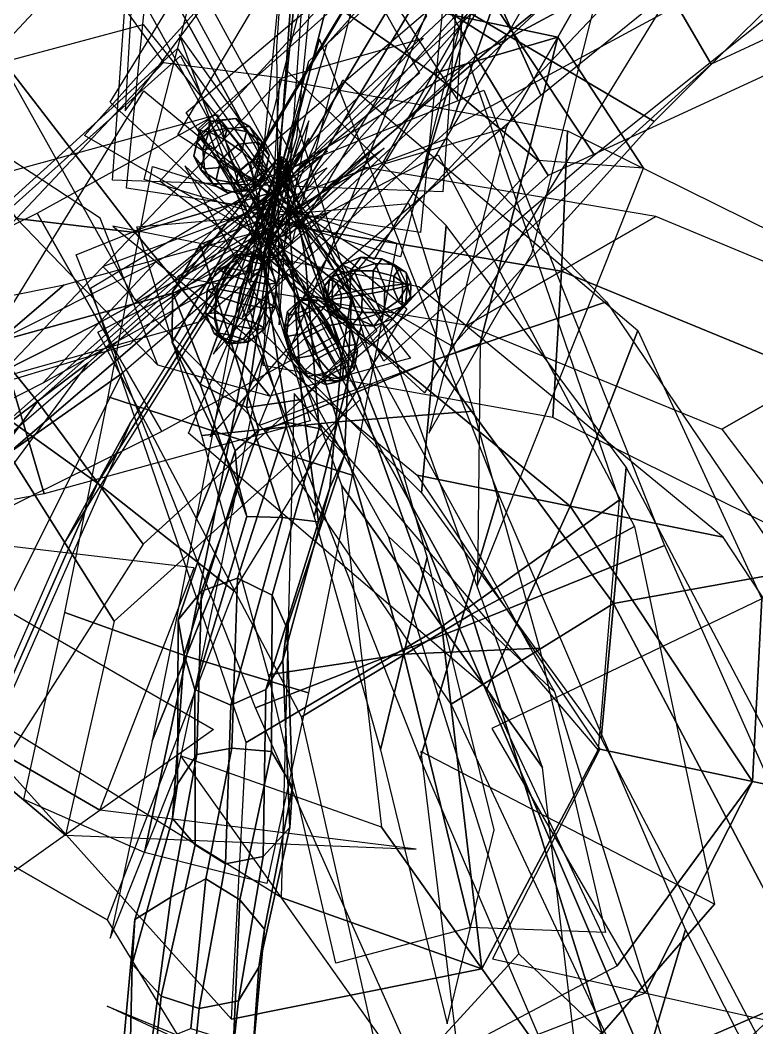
# Model space of a CAD drawing. Header units: metres. Extents: x -1.04 to 1.76, y -0.16 to 3.35.
# Drawn here: x -0.21 to 0.838, y 0.633 to 2.066 of the extents above; entities that cross this region are included whole.
import ezdxf

# ---------------------------------------------------------------- set-up
doc = ezdxf.new("R2010")
doc.units = ezdxf.units.M

msp = doc.modelspace()

# ---------------------------------------------------------------- linework, layer by layer
at = {"layer": 'coconut_palm3_coconuts'}
for points in [[(0.059197, 1.921713, 4.44373), (0.068337, 1.923409, 4.472945), (0.043585, 1.901397, 4.474022), (0.044907, 1.909004, 4.444352)], [(0.068337, 1.923409, 4.472945), (0.083421, 1.911698, 4.50139), (0.05484, 1.88628, 4.502632), (0.043585, 1.901397, 4.474022)], [(0.059197, 1.921713, 4.44373), (0.044907, 1.909004, 4.444352), (0.058451, 1.907065, 4.421573)], [(0.084428, 1.912587, 4.420705), (0.075567, 1.923197, 4.433936), (0.058451, 1.907065, 4.421573)], [(0.075567, 1.923197, 4.433936), (0.059197, 1.921713, 4.44373), (0.058451, 1.907065, 4.421573)], [(0.075567, 1.923197, 4.433936), (0.096691, 1.925979, 4.455981), (0.068337, 1.923409, 4.472945), (0.059197, 1.921713, 4.44373)], [(0.096691, 1.925979, 4.455981), (0.116161, 1.914666, 4.4818), (0.083421, 1.911698, 4.50139), (0.068337, 1.923409, 4.472945)], [(0.084428, 1.912587, 4.420705), (0.112038, 1.907602, 4.433065), (0.096691, 1.925979, 4.455981), (0.075567, 1.923197, 4.433936)], [(0.112038, 1.907602, 4.433065), (0.133882, 1.893446, 4.45534), (0.116161, 1.914666, 4.4818), (0.096691, 1.925979, 4.455981)], [(0.044907, 1.909004, 4.444352), (0.043585, 1.901397, 4.474022), (0.036934, 1.872837, 4.458579), (0.041067, 1.892516, 4.435436)], [(0.044907, 1.909004, 4.444352), (0.041067, 1.892516, 4.435436), (0.058451, 1.907065, 4.421573)], [(0.041067, 1.892516, 4.435436), (0.049927, 1.881905, 4.422206), (0.058451, 1.907065, 4.421573)], [(0.049927, 1.881905, 4.422206), (0.066297, 1.883389, 4.412411), (0.058451, 1.907065, 4.421573)], [(0.083421, 1.911698, 4.50139), (0.100408, 1.889718, 4.521442), (0.075656, 1.867706, 4.522519), (0.05484, 1.88628, 4.502632)], [(0.080588, 1.896098, 4.41179), (0.084428, 1.912587, 4.420705), (0.058451, 1.907065, 4.421573)], [(0.066297, 1.883389, 4.412411), (0.080588, 1.896098, 4.41179), (0.058451, 1.907065, 4.421573)], [(0.080588, 1.896098, 4.41179), (0.105387, 1.879042, 4.417623), (0.112038, 1.907602, 4.433065), (0.084428, 1.912587, 4.420705)], [(0.116161, 1.914666, 4.4818), (0.128762, 1.892288, 4.504478), (0.100408, 1.889718, 4.521442), (0.083421, 1.911698, 4.50139)], [(0.105387, 1.879042, 4.417623), (0.126203, 1.860468, 4.437509), (0.133882, 1.893446, 4.45534), (0.112038, 1.907602, 4.433065)], [(0.133882, 1.893446, 4.45534), (0.144108, 1.873911, 4.481563), (0.128762, 1.892288, 4.504478), (0.116161, 1.914666, 4.4818)], [(0.043585, 1.901397, 4.474022), (0.05484, 1.88628, 4.502632), (0.047161, 1.853303, 4.484801), (0.036934, 1.872837, 4.458579)], [(0.041067, 1.892516, 4.435436), (0.036934, 1.872837, 4.458579), (0.052281, 1.85446, 4.435664), (0.049927, 1.881905, 4.422206)], [(0.066297, 1.883389, 4.412411), (0.080635, 1.85703, 4.418699), (0.105387, 1.879042, 4.417623), (0.080588, 1.896098, 4.41179)], [(0.128762, 1.892288, 4.504478), (0.131116, 1.864843, 4.517935), (0.114745, 1.863359, 4.52773), (0.100408, 1.889718, 4.521442)], [(0.126203, 1.860468, 4.437509), (0.137458, 1.845352, 4.466121), (0.144108, 1.873911, 4.481563), (0.133882, 1.893446, 4.45534)], [(0.144108, 1.873911, 4.481563), (0.139976, 1.854233, 4.504705), (0.131116, 1.864843, 4.517935), (0.128762, 1.892288, 4.504478)], [(0.05484, 1.88628, 4.502632), (0.075656, 1.867706, 4.522519), (0.069005, 1.839146, 4.507077), (0.047161, 1.853303, 4.484801)], [(0.049927, 1.881905, 4.422206), (0.052281, 1.85446, 4.435664), (0.080635, 1.85703, 4.418699), (0.066297, 1.883389, 4.412411)], [(0.100408, 1.889718, 4.521442), (0.114745, 1.863359, 4.52773), (0.100455, 1.85065, 4.528351), (0.075656, 1.867706, 4.522519)], [(0.080635, 1.85703, 4.418699), (0.097622, 1.83505, 4.438752), (0.126203, 1.860468, 4.437509), (0.105387, 1.879042, 4.417623)], [(0.036934, 1.872837, 4.458579), (0.047161, 1.853303, 4.484801), (0.064881, 1.832082, 4.458341), (0.052281, 1.85446, 4.435664)], [(0.075656, 1.867706, 4.522519), (0.100455, 1.85065, 4.528351), (0.096615, 1.834161, 4.519436), (0.069005, 1.839146, 4.507077)], [(0.131116, 1.864843, 4.517935), (0.122592, 1.839683, 4.518568), (0.114745, 1.863359, 4.52773)], [(0.139976, 1.854233, 4.504705), (0.122592, 1.839683, 4.518568), (0.131116, 1.864843, 4.517935)], [(0.137458, 1.845352, 4.466121), (0.136136, 1.837744, 4.49579), (0.139976, 1.854233, 4.504705), (0.144108, 1.873911, 4.481563)], [(0.047161, 1.853303, 4.484801), (0.069005, 1.839146, 4.507077), (0.084352, 1.820769, 4.484162), (0.064881, 1.832082, 4.458341)], [(0.052281, 1.85446, 4.435664), (0.064881, 1.832082, 4.458341), (0.097622, 1.83505, 4.438752), (0.080635, 1.85703, 4.418699)], [(0.100455, 1.85065, 4.528351), (0.122592, 1.839683, 4.518568), (0.096615, 1.834161, 4.519436)], [(0.097622, 1.83505, 4.438752), (0.112706, 1.823339, 4.467196), (0.137458, 1.845352, 4.466121), (0.126203, 1.860468, 4.437509)], [(0.114745, 1.863359, 4.52773), (0.122592, 1.839683, 4.518568), (0.100455, 1.85065, 4.528351)], [(0.136136, 1.837744, 4.49579), (0.122592, 1.839683, 4.518568), (0.139976, 1.854233, 4.504705)], [(0.064881, 1.832082, 4.458341), (0.084352, 1.820769, 4.484162), (0.112706, 1.823339, 4.467196), (0.097622, 1.83505, 4.438752)], [(0.069005, 1.839146, 4.507077), (0.096615, 1.834161, 4.519436), (0.105476, 1.823551, 4.506206), (0.084352, 1.820769, 4.484162)], [(0.096615, 1.834161, 4.519436), (0.122592, 1.839683, 4.518568), (0.105476, 1.823551, 4.506206)], [(0.105476, 1.823551, 4.506206), (0.122592, 1.839683, 4.518568), (0.121846, 1.825035, 4.496411)], [(0.112706, 1.823339, 4.467196), (0.121846, 1.825035, 4.496411), (0.136136, 1.837744, 4.49579), (0.137458, 1.845352, 4.466121)], [(0.121846, 1.825035, 4.496411), (0.122592, 1.839683, 4.518568), (0.136136, 1.837744, 4.49579)], [(0.084352, 1.820769, 4.484162), (0.105476, 1.823551, 4.506206), (0.121846, 1.825035, 4.496411), (0.112706, 1.823339, 4.467196)], [(0.120751, 1.734449, 4.523565), (0.101454, 1.727517, 4.540466), (0.094306, 1.731875, 4.52326)], [(0.120751, 1.734449, 4.523565), (0.094306, 1.731875, 4.52326), (0.101354, 1.732683, 4.505489)], [(0.120751, 1.734449, 4.523565), (0.101354, 1.732683, 4.505489), (0.11847, 1.729467, 4.497564)], [(0.120751, 1.734449, 4.523565), (0.118611, 1.722161, 4.547027), (0.101454, 1.727517, 4.540466)], [(0.120751, 1.734449, 4.523565), (0.11847, 1.729467, 4.497564), (0.135627, 1.724111, 4.504126)], [(0.120751, 1.734449, 4.523565), (0.135727, 1.718945, 4.539102), (0.118611, 1.722161, 4.547027)], [(0.120751, 1.734449, 4.523565), (0.142775, 1.719753, 4.521331), (0.135727, 1.718945, 4.539102)], [(0.120751, 1.734449, 4.523565), (0.135627, 1.724111, 4.504126), (0.142775, 1.719753, 4.521331)], [(0.094306, 1.731875, 4.52326), (0.070527, 1.712723, 4.520499), (0.082735, 1.714122, 4.48972), (0.101354, 1.732683, 4.505489)], [(0.101454, 1.727517, 4.540466), (0.082907, 1.705173, 4.550299), (0.070527, 1.712723, 4.520499), (0.094306, 1.731875, 4.52326)], [(0.101354, 1.732683, 4.505489), (0.082735, 1.714122, 4.48972), (0.112381, 1.708551, 4.475993), (0.11847, 1.729467, 4.497564)], [(0.118611, 1.722161, 4.547027), (0.112625, 1.695897, 4.561665), (0.082907, 1.705173, 4.550299), (0.101454, 1.727517, 4.540466)], [(0.11847, 1.729467, 4.497564), (0.112381, 1.708551, 4.475993), (0.142098, 1.699275, 4.487358), (0.135627, 1.724111, 4.504126)], [(0.135727, 1.718945, 4.539102), (0.14227, 1.690326, 4.547937), (0.112625, 1.695897, 4.561665), (0.118611, 1.722161, 4.547027)], [(0.135627, 1.724111, 4.504126), (0.142098, 1.699275, 4.487358), (0.154479, 1.691726, 4.517159), (0.142775, 1.719753, 4.521331)], [(0.274864, 1.728937, 4.334978), (0.247475, 1.718175, 4.352523), (0.234709, 1.701248, 4.327052), (0.260123, 1.709392, 4.305567)], [(0.294924, 1.719741, 4.366245), (0.264848, 1.710211, 4.379601), (0.247475, 1.718175, 4.352523), (0.274864, 1.728937, 4.334978)], [(0.304685, 1.726552, 4.318281), (0.274864, 1.728937, 4.334978), (0.260123, 1.709392, 4.305567), (0.291919, 1.709626, 4.292809)], [(0.322058, 1.718589, 4.34536), (0.294924, 1.719741, 4.366245), (0.274864, 1.728937, 4.334978), (0.304685, 1.726552, 4.318281)], [(0.328948, 1.711659, 4.306905), (0.304685, 1.726552, 4.318281), (0.291919, 1.709626, 4.292809), (0.321577, 1.701886, 4.292198)], [(0.338979, 1.707062, 4.322539), (0.322058, 1.718589, 4.34536), (0.304685, 1.726552, 4.318281), (0.328948, 1.711659, 4.306905)], [(0.070527, 1.712723, 4.520499), (0.055785, 1.682122, 4.516021), (0.069882, 1.683738, 4.480481), (0.082735, 1.714122, 4.48972)], [(0.082907, 1.705173, 4.550299), (0.070081, 1.673405, 4.550432), (0.055785, 1.682122, 4.516021), (0.070527, 1.712723, 4.520499)], [(0.082735, 1.714122, 4.48972), (0.069882, 1.683738, 4.480481), (0.104114, 1.677305, 4.464629), (0.112381, 1.708551, 4.475993)], [(0.112381, 1.708551, 4.475993), (0.104114, 1.677305, 4.464629), (0.138428, 1.666594, 4.477753), (0.142098, 1.699275, 4.487358)], [(0.142775, 1.719753, 4.521331), (0.154479, 1.691726, 4.517159), (0.14227, 1.690326, 4.547937), (0.135727, 1.718945, 4.539102)], [(0.247475, 1.718175, 4.352523), (0.229858, 1.697149, 4.366214), (0.222487, 1.687376, 4.351508), (0.234709, 1.701248, 4.327052)], [(0.264848, 1.710211, 4.379601), (0.239887, 1.69255, 4.381845), (0.229858, 1.697149, 4.366214), (0.247475, 1.718175, 4.352523)], [(0.260123, 1.709392, 4.305567), (0.234709, 1.701248, 4.327052), (0.234026, 1.669344, 4.318104), (0.259333, 1.672552, 4.295233)], [(0.276649, 1.68202, 4.39242), (0.246701, 1.676274, 4.389248), (0.239887, 1.69255, 4.381845), (0.264848, 1.710211, 4.379601)], [(0.291919, 1.709626, 4.292809), (0.260123, 1.709392, 4.305567), (0.259333, 1.672552, 4.295233), (0.291235, 1.677722, 4.283862)], [(0.308551, 1.687189, 4.381049), (0.276649, 1.68202, 4.39242), (0.264848, 1.710211, 4.379601), (0.294924, 1.719741, 4.366245)], [(0.321577, 1.701886, 4.292198), (0.291919, 1.709626, 4.292809), (0.291235, 1.677722, 4.283862), (0.321183, 1.683467, 4.287035)], [(0.333858, 1.690396, 4.358177), (0.308551, 1.687189, 4.381049), (0.294924, 1.719741, 4.366245), (0.322058, 1.718589, 4.34536)], [(0.328948, 1.711659, 4.306905), (0.321577, 1.701886, 4.292198), (0.341152, 1.688248, 4.303899)], [(0.345792, 1.690784, 4.329939), (0.333858, 1.690396, 4.358177), (0.322058, 1.718589, 4.34536), (0.338979, 1.707062, 4.322539)], [(0.338979, 1.707062, 4.322539), (0.328948, 1.711659, 4.306905), (0.341152, 1.688248, 4.303899)], [(0.345792, 1.690784, 4.329939), (0.338979, 1.707062, 4.322539), (0.341152, 1.688248, 4.303899)], [(0.112625, 1.695897, 4.561665), (0.104395, 1.662693, 4.563555), (0.070081, 1.673405, 4.550432), (0.082907, 1.705173, 4.550299)], [(0.14227, 1.690326, 4.547937), (0.138627, 1.656261, 4.547704), (0.104395, 1.662693, 4.563555), (0.112625, 1.695897, 4.561665)], [(0.142098, 1.699275, 4.487358), (0.138428, 1.666594, 4.477753), (0.152724, 1.657876, 4.512163), (0.154479, 1.691726, 4.517159)], [(0.154479, 1.691726, 4.517159), (0.152724, 1.657876, 4.512163), (0.138627, 1.656261, 4.547704), (0.14227, 1.690326, 4.547937)], [(0.234709, 1.701248, 4.327052), (0.222487, 1.687376, 4.351508), (0.222093, 1.668957, 4.346343), (0.234026, 1.669344, 4.318104)], [(0.229858, 1.697149, 4.366214), (0.226732, 1.671493, 4.372383), (0.222487, 1.687376, 4.351508)], [(0.239887, 1.69255, 4.381845), (0.226732, 1.671493, 4.372383), (0.229858, 1.697149, 4.366214)], [(0.246701, 1.676274, 4.389248), (0.226732, 1.671493, 4.372383), (0.239887, 1.69255, 4.381845)], [(0.321577, 1.701886, 4.292198), (0.321183, 1.683467, 4.287035), (0.341152, 1.688248, 4.303899)], [(0.055785, 1.682122, 4.516021), (0.05403, 1.648273, 4.511027), (0.066238, 1.649672, 4.480247), (0.069882, 1.683738, 4.480481)], [(0.070081, 1.673405, 4.550432), (0.066411, 1.640724, 4.540827), (0.05403, 1.648273, 4.511027), (0.055785, 1.682122, 4.516021)], [(0.069882, 1.683738, 4.480481), (0.066238, 1.649672, 4.480247), (0.095884, 1.644102, 4.466519), (0.104114, 1.677305, 4.464629)], [(0.104114, 1.677305, 4.464629), (0.095884, 1.644102, 4.466519), (0.125602, 1.634825, 4.477885), (0.138428, 1.666594, 4.477753)], [(0.222487, 1.687376, 4.351508), (0.226732, 1.671493, 4.372383), (0.222093, 1.668957, 4.346343)], [(0.275965, 1.650115, 4.383471), (0.246306, 1.657854, 4.384082), (0.246701, 1.676274, 4.389248), (0.276649, 1.68202, 4.39242)], [(0.291235, 1.677722, 4.283862), (0.259333, 1.672552, 4.295233), (0.27296, 1.64, 4.310039), (0.303036, 1.649529, 4.296679)], [(0.307762, 1.650349, 4.370717), (0.275965, 1.650115, 4.383471), (0.276649, 1.68202, 4.39242), (0.308551, 1.687189, 4.381049)], [(0.321183, 1.683467, 4.287035), (0.291235, 1.677722, 4.283862), (0.303036, 1.649529, 4.296679), (0.327996, 1.66719, 4.294434)], [(0.333175, 1.658493, 4.349231), (0.307762, 1.650349, 4.370717), (0.308551, 1.687189, 4.381049), (0.333858, 1.690396, 4.358177)], [(0.321183, 1.683467, 4.287035), (0.327996, 1.66719, 4.294434), (0.341152, 1.688248, 4.303899)], [(0.327996, 1.66719, 4.294434), (0.338026, 1.662593, 4.310069), (0.341152, 1.688248, 4.303899)], [(0.345397, 1.672365, 4.324775), (0.333175, 1.658493, 4.349231), (0.333858, 1.690396, 4.358177), (0.345792, 1.690784, 4.329939)], [(0.338026, 1.662593, 4.310069), (0.345397, 1.672365, 4.324775), (0.341152, 1.688248, 4.303899)], [(0.345397, 1.672365, 4.324775), (0.345792, 1.690784, 4.329939), (0.341152, 1.688248, 4.303899)], [(0.104395, 1.662693, 4.563555), (0.096128, 1.631447, 4.552192), (0.066411, 1.640724, 4.540827), (0.070081, 1.673405, 4.550432)], [(0.138428, 1.666594, 4.477753), (0.125602, 1.634825, 4.477885), (0.137982, 1.627276, 4.507686), (0.152724, 1.657876, 4.512163)], [(0.187749, 1.667366, 4.433883), (0.17026, 1.651777, 4.421345), (0.180886, 1.661641, 4.408859)], [(0.187749, 1.667366, 4.433883), (0.172236, 1.646579, 4.439654), (0.17026, 1.651777, 4.421345)], [(0.187749, 1.667366, 4.433883), (0.185656, 1.649093, 4.45306), (0.172236, 1.646579, 4.439654)], [(0.187749, 1.667366, 4.433883), (0.180886, 1.661641, 4.408859), (0.197888, 1.670393, 4.409508)], [(0.180886, 1.661641, 4.408859), (0.183908, 1.642203, 4.385344), (0.213358, 1.657362, 4.386468), (0.197888, 1.670393, 4.409508)], [(0.187749, 1.667366, 4.433883), (0.202659, 1.657845, 4.453709), (0.185656, 1.649093, 4.45306)], [(0.187749, 1.667366, 4.433883), (0.211308, 1.672906, 4.422914), (0.213284, 1.667709, 4.441223)], [(0.187749, 1.667366, 4.433883), (0.197888, 1.670393, 4.409508), (0.211308, 1.672906, 4.422914)], [(0.187749, 1.667366, 4.433883), (0.213284, 1.667709, 4.441223), (0.202659, 1.657845, 4.453709)], [(0.197888, 1.670393, 4.409508), (0.213358, 1.657362, 4.386468), (0.236602, 1.661716, 4.409688), (0.211308, 1.672906, 4.422914)], [(0.213284, 1.667709, 4.441223), (0.240024, 1.652713, 4.441399), (0.22162, 1.635628, 4.463026), (0.202659, 1.657845, 4.453709)], [(0.211308, 1.672906, 4.422914), (0.236602, 1.661716, 4.409688), (0.240024, 1.652713, 4.441399), (0.213284, 1.667709, 4.441223)], [(0.222093, 1.668957, 4.346343), (0.226732, 1.671493, 4.372383), (0.228905, 1.652679, 4.353742)], [(0.234026, 1.669344, 4.318104), (0.222093, 1.668957, 4.346343), (0.228905, 1.652679, 4.353742), (0.245826, 1.641152, 4.330923)], [(0.246306, 1.657854, 4.384082), (0.226732, 1.671493, 4.372383), (0.246701, 1.676274, 4.389248)], [(0.228905, 1.652679, 4.353742), (0.226732, 1.671493, 4.372383), (0.238936, 1.648081, 4.369374)], [(0.238936, 1.648081, 4.369374), (0.226732, 1.671493, 4.372383), (0.246306, 1.657854, 4.384082)], [(0.259333, 1.672552, 4.295233), (0.234026, 1.669344, 4.318104), (0.245826, 1.641152, 4.330923), (0.27296, 1.64, 4.310039)], [(0.327996, 1.66719, 4.294434), (0.303036, 1.649529, 4.296679), (0.320408, 1.641565, 4.323759), (0.338026, 1.662593, 4.310069)], [(0.338026, 1.662593, 4.310069), (0.320408, 1.641565, 4.323759), (0.333175, 1.658493, 4.349231), (0.345397, 1.672365, 4.324775)], [(0.05403, 1.648273, 4.511027), (0.065733, 1.620246, 4.506853), (0.072782, 1.621054, 4.489083), (0.066238, 1.649672, 4.480247)], [(0.066238, 1.649672, 4.480247), (0.072782, 1.621054, 4.489083), (0.089898, 1.617837, 4.481157), (0.095884, 1.644102, 4.466519)], [(0.138627, 1.656261, 4.547704), (0.125774, 1.625877, 4.538465), (0.096128, 1.631447, 4.552192), (0.104395, 1.662693, 4.563555)], [(0.152724, 1.657876, 4.512163), (0.137982, 1.627276, 4.507686), (0.125774, 1.625877, 4.538465), (0.138627, 1.656261, 4.547704)], [(0.17026, 1.651777, 4.421345), (0.165504, 1.625118, 4.406971), (0.183908, 1.642203, 4.385344), (0.180886, 1.661641, 4.408859)], [(0.172236, 1.646579, 4.439654), (0.168926, 1.616116, 4.438683), (0.165504, 1.625118, 4.406971), (0.17026, 1.651777, 4.421345)], [(0.185656, 1.649093, 4.45306), (0.19217, 1.620469, 4.461901), (0.168926, 1.616116, 4.438683), (0.172236, 1.646579, 4.439654)], [(0.183908, 1.642203, 4.385344), (0.196006, 1.614262, 4.369638), (0.230011, 1.631766, 4.370937), (0.213358, 1.657362, 4.386468)], [(0.202659, 1.657845, 4.453709), (0.22162, 1.635628, 4.463026), (0.19217, 1.620469, 4.461901), (0.185656, 1.649093, 4.45306)], [(0.213358, 1.657362, 4.386468), (0.230011, 1.631766, 4.370937), (0.256851, 1.636793, 4.397748), (0.236602, 1.661716, 4.409688)], [(0.240024, 1.652713, 4.441399), (0.260803, 1.626398, 4.434365), (0.239552, 1.60667, 4.459338), (0.22162, 1.635628, 4.463026)], [(0.245826, 1.641152, 4.330923), (0.228905, 1.652679, 4.353742), (0.238936, 1.648081, 4.369374), (0.263199, 1.633189, 4.358001)], [(0.236602, 1.661716, 4.409688), (0.256851, 1.636793, 4.397748), (0.260803, 1.626398, 4.434365), (0.240024, 1.652713, 4.441399)], [(0.263199, 1.633189, 4.358001), (0.238936, 1.648081, 4.369374), (0.246306, 1.657854, 4.384082), (0.275965, 1.650115, 4.383471)], [(0.29302, 1.630803, 4.341302), (0.263199, 1.633189, 4.358001), (0.275965, 1.650115, 4.383471), (0.307762, 1.650349, 4.370717)], [(0.303036, 1.649529, 4.296679), (0.27296, 1.64, 4.310039), (0.29302, 1.630803, 4.341302), (0.320408, 1.641565, 4.323759)], [(0.320408, 1.641565, 4.323759), (0.29302, 1.630803, 4.341302), (0.307762, 1.650349, 4.370717), (0.333175, 1.658493, 4.349231)], [(0.066411, 1.640724, 4.540827), (0.072881, 1.615887, 4.524058), (0.065733, 1.620246, 4.506853), (0.05403, 1.648273, 4.511027)], [(0.096128, 1.631447, 4.552192), (0.090039, 1.610531, 4.53062), (0.072881, 1.615887, 4.524058), (0.066411, 1.640724, 4.540827)], [(0.095884, 1.644102, 4.466519), (0.089898, 1.617837, 4.481157), (0.107055, 1.612482, 4.487719), (0.125602, 1.634825, 4.477885)], [(0.125602, 1.634825, 4.477885), (0.107055, 1.612482, 4.487719), (0.114203, 1.608123, 4.504924), (0.137982, 1.627276, 4.507686)], [(0.165504, 1.625118, 4.406971), (0.174755, 1.594534, 4.394611), (0.196006, 1.614262, 4.369638), (0.183908, 1.642203, 4.385344)], [(0.22162, 1.635628, 4.463026), (0.239552, 1.60667, 4.459338), (0.205546, 1.589166, 4.458039), (0.19217, 1.620469, 4.461901)], [(0.230011, 1.631766, 4.370937), (0.243388, 1.600462, 4.367074), (0.266632, 1.604815, 4.390293), (0.256851, 1.636793, 4.397748)], [(0.27296, 1.64, 4.310039), (0.245826, 1.641152, 4.330923), (0.263199, 1.633189, 4.358001), (0.29302, 1.630803, 4.341302)], [(0.256851, 1.636793, 4.397748), (0.266632, 1.604815, 4.390293), (0.270054, 1.595813, 4.422004), (0.260803, 1.626398, 4.434365)], [(0.065733, 1.620246, 4.506853), (0.087758, 1.60555, 4.50462), (0.072782, 1.621054, 4.489083)], [(0.072881, 1.615887, 4.524058), (0.087758, 1.60555, 4.50462), (0.065733, 1.620246, 4.506853)], [(0.072782, 1.621054, 4.489083), (0.087758, 1.60555, 4.50462), (0.089898, 1.617837, 4.481157)], [(0.125774, 1.625877, 4.538465), (0.107155, 1.607315, 4.522695), (0.090039, 1.610531, 4.53062), (0.096128, 1.631447, 4.552192)], [(0.137982, 1.627276, 4.507686), (0.114203, 1.608123, 4.504924), (0.107155, 1.607315, 4.522695), (0.125774, 1.625877, 4.538465)], [(0.168926, 1.616116, 4.438683), (0.178706, 1.584139, 4.431228), (0.174755, 1.594534, 4.394611), (0.165504, 1.625118, 4.406971)], [(0.19217, 1.620469, 4.461901), (0.205546, 1.589166, 4.458039), (0.178706, 1.584139, 4.431228), (0.168926, 1.616116, 4.438683)], [(0.196006, 1.614262, 4.369638), (0.213938, 1.585303, 4.365949), (0.243388, 1.600462, 4.367074), (0.230011, 1.631766, 4.370937)], [(0.260803, 1.626398, 4.434365), (0.270054, 1.595813, 4.422004), (0.25165, 1.578728, 4.443632), (0.239552, 1.60667, 4.459338)], [(0.090039, 1.610531, 4.53062), (0.087758, 1.60555, 4.50462), (0.072881, 1.615887, 4.524058)], [(0.089898, 1.617837, 4.481157), (0.087758, 1.60555, 4.50462), (0.107055, 1.612482, 4.487719)], [(0.107055, 1.612482, 4.487719), (0.087758, 1.60555, 4.50462), (0.114203, 1.608123, 4.504924)], [(0.107155, 1.607315, 4.522695), (0.087758, 1.60555, 4.50462), (0.090039, 1.610531, 4.53062)], [(0.114203, 1.608123, 4.504924), (0.087758, 1.60555, 4.50462), (0.107155, 1.607315, 4.522695)], [(0.174755, 1.594534, 4.394611), (0.195534, 1.568218, 4.387577), (0.213938, 1.585303, 4.365949), (0.196006, 1.614262, 4.369638)], [(0.239552, 1.60667, 4.459338), (0.25165, 1.578728, 4.443632), (0.2222, 1.563569, 4.442506), (0.205546, 1.589166, 4.458039)], [(0.178706, 1.584139, 4.431228), (0.198956, 1.559215, 4.419288), (0.195534, 1.568218, 4.387577), (0.174755, 1.594534, 4.394611)], [(0.213938, 1.585303, 4.365949), (0.232899, 1.563087, 4.375267), (0.249902, 1.571839, 4.375916), (0.243388, 1.600462, 4.367074)], [(0.243388, 1.600462, 4.367074), (0.249902, 1.571839, 4.375916), (0.263322, 1.574352, 4.389321), (0.266632, 1.604815, 4.390293)], [(0.270054, 1.595813, 4.422004), (0.265298, 1.569154, 4.40763), (0.254672, 1.55929, 4.420116), (0.25165, 1.578728, 4.443632)], [(0.266632, 1.604815, 4.390293), (0.263322, 1.574352, 4.389321), (0.265298, 1.569154, 4.40763), (0.270054, 1.595813, 4.422004)], [(0.205546, 1.589166, 4.458039), (0.2222, 1.563569, 4.442506), (0.198956, 1.559215, 4.419288), (0.178706, 1.584139, 4.431228)], [(0.195534, 1.568218, 4.387577), (0.222274, 1.553223, 4.387753), (0.232899, 1.563087, 4.375267), (0.213938, 1.585303, 4.365949)], [(0.25165, 1.578728, 4.443632), (0.254672, 1.55929, 4.420116), (0.237669, 1.550538, 4.419467), (0.2222, 1.563569, 4.442506)], [(0.198956, 1.559215, 4.419288), (0.224249, 1.548025, 4.406062), (0.222274, 1.553223, 4.387753), (0.195534, 1.568218, 4.387577)], [(0.2222, 1.563569, 4.442506), (0.237669, 1.550538, 4.419467), (0.224249, 1.548025, 4.406062), (0.198956, 1.559215, 4.419288)], [(0.222274, 1.553223, 4.387753), (0.247809, 1.553565, 4.395093), (0.232899, 1.563087, 4.375267)], [(0.232899, 1.563087, 4.375267), (0.247809, 1.553565, 4.395093), (0.249902, 1.571839, 4.375916)], [(0.263322, 1.574352, 4.389321), (0.247809, 1.553565, 4.395093), (0.265298, 1.569154, 4.40763)], [(0.249902, 1.571839, 4.375916), (0.247809, 1.553565, 4.395093), (0.263322, 1.574352, 4.389321)], [(0.265298, 1.569154, 4.40763), (0.247809, 1.553565, 4.395093), (0.254672, 1.55929, 4.420116)], [(0.224249, 1.548025, 4.406062), (0.247809, 1.553565, 4.395093), (0.222274, 1.553223, 4.387753)], [(0.237669, 1.550538, 4.419467), (0.247809, 1.553565, 4.395093), (0.224249, 1.548025, 4.406062)], [(0.254672, 1.55929, 4.420116), (0.247809, 1.553565, 4.395093), (0.237669, 1.550538, 4.419467)]]:
    msp.add_3dface(points, dxfattribs=at)
at = {"layer": 'coconut_palm3_leaves'}
for points in [[(0.513882, 2.352244, 4.320392), (0.3486, 1.800718, 3.959296), (0.623957, 2.090746, 3.637133), (0.788845, 2.634746, 3.997293)], [(0.772777, 2.003317, 4.908237), (0.612927, 2.278639, 4.863523), (1.190988, 2.611309, 4.83599), (1.364469, 2.278754, 4.786137)], [(0.210201, 2.549269, 4.182182), (-0.030935, 2.457236, 4.095378), (-0.060521, 1.937102, 3.47891), (0.198005, 2.283818, 3.60074)], [(0.160083, 1.852066, 4.631762), (0.012921, 2.123, 4.572573), (0.478437, 2.543032, 4.780295), (0.612927, 2.278639, 4.863523)], [(0.440657, 2.463625, 4.126407), (0.210201, 2.549269, 4.182182), (0.198005, 2.283818, 3.60074), (0.411917, 1.952878, 3.494268)], [(0.488907, 2.05154, 4.518594), (0.37133, 2.228071, 4.472986), (0.72401, 2.50996, 4.507364), (0.840224, 2.336553, 4.559772)], [(0.141539, 1.742574, 4.423129), (-0.082047, 1.949214, 4.37989), (0.251223, 2.489821, 4.60513), (0.46792, 2.283936, 4.664968)], [(0.154412, 2.027929, 4.660777), (0.15841, 1.632713, 4.518175), (0.19092, 2.092121, 4.429306), (0.186856, 2.486076, 4.565619)], [(0.357955, 1.990778, 4.579226), (0.156146, 1.828672, 4.587788), (-0.080287, 2.259989, 4.823923), (0.112655, 2.427985, 4.80659)], [(0.200139, 2.007038, 4.831688), (0.120152, 1.699504, 4.428306), (0.572853, 2.123353, 4.668187), (0.653119, 2.436198, 5.055299)], [(0.474457, 2.030626, 4.59289), (0.335359, 2.11914, 4.565572), (0.514814, 2.429689, 4.583075), (0.653245, 2.342205, 4.613919)], [(0.447067, 2.145648, 4.695163), (0.530848, 1.959339, 4.34042), (0.882142, 2.243927, 4.385386), (0.798404, 2.431039, 4.732549)], [(0.11787, 1.862066, 4.656194), (0.165378, 1.626349, 4.187391), (0.491583, 2.164352, 4.438821), (0.444419, 2.406624, 4.888398)], [(0.226005, 2.032085, 4.619782), (0.060357, 1.473582, 4.255481), (0.3486, 1.800718, 3.959296), (0.513882, 2.352244, 4.320392)], [(0.691838, 1.922107, 4.179783), (0.431192, 2.075555, 4.14341), (0.706351, 2.361797, 3.820757), (0.961913, 2.19155, 3.841416)], [(0.11748, 1.692674, 4.659935), (0.183657, 1.899373, 4.391339), (0.22697, 2.336577, 4.584288), (0.160972, 2.133308, 4.851599)], [(0.437558, 2.015124, 4.550937), (0.343748, 2.179661, 4.504344), (0.707623, 2.347336, 4.397812), (0.800272, 2.210566, 4.487942)], [(0.607227, 1.874053, 4.561952), (0.488907, 2.05154, 4.518594), (0.840224, 2.336553, 4.559772), (0.960389, 2.156818, 4.598244)], [(0.176592, 1.874524, 4.782473), (0.135819, 1.785099, 4.392542), (-0.10076, 2.213628, 4.633612), (-0.059698, 2.308571, 5.01364)], [(0.473558, 2.118478, 4.670803), (0.401603, 1.912637, 4.429581), (0.764344, 2.108582, 4.368309), (0.836246, 2.313403, 4.60609)], [(0.156406, 1.830214, 4.590697), (-0.078538, 1.838677, 4.570543), (-0.046878, 2.283401, 4.465422), (0.188883, 2.289002, 4.498681)], [(0.365125, 1.535943, 4.46641), (0.141539, 1.742574, 4.423129), (0.46792, 2.283936, 4.664968), (0.698868, 2.07902, 4.699788)], [(0.39135, 1.821775, 4.610846), (0.156406, 1.830214, 4.590697), (0.188883, 2.289002, 4.498681), (0.423646, 2.275494, 4.503303)], [(0.150541, 1.795507, 4.524895), (-0.058528, 1.826898, 4.510795), (-0.015235, 2.265352, 4.704465), (0.193944, 2.234421, 4.717209)], [(0.307244, 1.581129, 4.690942), (0.160083, 1.852066, 4.631762), (0.612927, 2.278639, 4.863523), (0.772777, 2.003317, 4.908237)], [(0.156146, 1.828672, 4.587788), (-0.045668, 1.666486, 4.595764), (-0.28547, 2.093994, 4.825033), (-0.080287, 2.259989, 4.823923)], [(0.148672, 1.784479, 4.503836), (-0.033785, 1.839385, 4.482713), (0.070898, 2.247538, 4.547336), (0.253315, 2.1931, 4.56953)], [(0.143133, 1.751917, 4.441216), (-0.118326, 1.901785, 4.400053), (0.168597, 2.222545, 4.101831), (0.431192, 2.075555, 4.14341)], [(0.144038, 1.757229, 4.451477), (0.026221, 1.934665, 4.408292), (0.37133, 2.228071, 4.472986), (0.488907, 2.05154, 4.518594)], [(0.120633, 1.821141, 4.665352), (0.176793, 1.749381, 4.341994), (0.281402, 2.157347, 4.411679), (0.225308, 2.230379, 4.727049)], [(0.359611, 1.764126, 4.539018), (0.150541, 1.795507, 4.524895), (0.193944, 2.234421, 4.717209), (0.402843, 2.202145, 4.732623)], [(0.153735, 1.814386, 4.560779), (0.014475, 1.903133, 4.534413), (0.196092, 2.208207, 4.539657), (0.335359, 2.11914, 4.565572)], [(0.540939, 1.845145, 4.579463), (0.437558, 2.015124, 4.550937), (0.800272, 2.210566, 4.487942), (0.905828, 2.013302, 4.471817)], [(0.905828, 2.013302, 4.471817), (0.800272, 2.210566, 4.487942), (1.080673, 2.180976, 4.157145), (1.097055, 1.896577, 4.087703)], [(0.141799, 1.744099, 4.426085), (0.043462, 1.91196, 4.390296), (0.343748, 2.179661, 4.504344), (0.437558, 2.015124, 4.550937)], [(0.33113, 1.729593, 4.525017), (0.148672, 1.784479, 4.503836), (0.253315, 2.1931, 4.56953), (0.435956, 2.138523, 4.590046)], [(0.120611, 1.862608, 4.700917), (0.186921, 1.767346, 4.420126), (0.368543, 2.072059, 4.427682), (0.302236, 2.167378, 4.702946)], [(0.451228, 2.119871, 4.326074), (0.304533, 1.860555, 4.25532), (0.481503, 1.913175, 3.940862), (0.628122, 2.171044, 4.015421)], [(0.628122, 2.171044, 4.015421), (0.481503, 1.913175, 3.940862), (0.371292, 1.478795, 3.412965), (0.517786, 1.73429, 3.499242)], [(-0.006331, 2.005746, 5.525957), (-0.424369, 1.5624, 5.389432), (-0.534047, 1.710789, 5.88202), (-0.115812, 2.157908, 6.004855)], [(0.102163, 1.850676, 4.63201), (0.186016, 1.665739, 4.269345), (0.530848, 1.959339, 4.34042), (0.447067, 2.145648, 4.695163)], [(0.211181, 1.850786, 4.416534), (0.064457, 1.590901, 4.344146), (0.304533, 1.860555, 4.25532), (0.451228, 2.119871, 4.326074)], [(0.177755, 1.846604, 4.549139), (0.10589, 1.642495, 4.301548), (0.401603, 1.912637, 4.429581), (0.473558, 2.118478, 4.670803)], [(0.292997, 1.725662, 4.587224), (0.153735, 1.814386, 4.560779), (0.335359, 2.11914, 4.565572), (0.474457, 2.030626, 4.59289)], [(0.137818, 1.720824, 4.380807), (-0.011322, 1.837016, 4.349079), (0.22585, 2.095692, 4.248363), (0.37788, 1.990194, 4.291162)], [(0.37788, 1.990194, 4.291162), (0.22585, 2.095692, 4.248363), (0.369961, 2.080799, 3.896646), (0.554811, 2.042083, 3.978607)], [(0.554811, 2.042083, 3.978607), (0.369961, 2.080799, 3.896646), (0.129723, 1.489558, 3.394982), (0.444537, 1.606498, 3.456568)], [(0.404595, 1.602098, 4.482574), (0.143133, 1.751917, 4.441216), (0.431192, 2.075555, 4.14341), (0.691838, 1.922107, 4.179783)], [(-0.233076, 2.006747, 5.001736), (-0.046306, 1.76408, 5.003631), (-0.215353, 1.784022, 5.459277), (-0.387967, 2.051299, 5.453685)], [(-0.035085, 2.060091, 4.580176), (0.155152, 1.82278, 4.576665), (-0.046306, 1.76408, 5.003631), (-0.233076, 2.006747, 5.001736)], [(0.261858, 1.579823, 4.494793), (0.144038, 1.757229, 4.451477), (0.488907, 2.05154, 4.518594), (0.607227, 1.874053, 4.561952)], [(0.363965, 2.040528, 4.652718), (-0.053648, 1.605276, 4.497458), (-0.255215, 1.544506, 4.928589), (0.162612, 1.983831, 5.075512)], [(0.301838, 1.64493, 4.639047), (0.016059, 2.045649, 4.598721), (0.247102, 1.404653, 4.320477), (0.532821, 1.002802, 4.350267)], [(0.215776, 2.039023, 4.883255), (0.103649, 1.663459, 4.36422), (0.35878, 1.015321, 4.335849), (0.470903, 1.390811, 4.879049)], [(0.527079, 1.866624, 4.310301), (0.37788, 1.990194, 4.291162), (0.554811, 2.042083, 3.978607), (0.676489, 1.855296, 3.950058)], [(0.676489, 1.855296, 3.950058), (0.554811, 2.042083, 3.978607), (0.444537, 1.606498, 3.456568), (0.440593, 1.262577, 3.43072)], [(0.013579, 2.025863, 4.592461), (0.155533, 1.825035, 4.580925), (-0.185562, 1.523395, 4.642194), (-0.335959, 1.708596, 4.643003)], [(0.018092, 2.015438, 4.48426), (0.146415, 1.771192, 4.478364), (-0.22663, 1.45005, 4.245551), (-0.353853, 1.682542, 4.236382)], [(0.240137, 1.576243, 4.4619), (0.141799, 1.744099, 4.426085), (0.437558, 2.015124, 4.550937), (0.540939, 1.845145, 4.579463)], [(0.162612, 1.983831, 5.075512), (-0.255215, 1.544506, 4.928589), (-0.424369, 1.5624, 5.389432), (-0.006331, 2.005746, 5.525957)], [(0.169938, 1.994074, 4.738999), (0.135075, 1.62169, 4.349289), (0.360937, 1.393613, 4.672131), (0.396206, 1.773749, 5.063297)], [(0.158951, 1.845332, 4.619137), (0.428018, 2.006236, 4.543961), (0.642181, 1.383397, 4.241691), (0.389963, 1.203762, 4.335625)], [(0.28696, 1.60466, 4.412649), (0.137818, 1.720824, 4.380807), (0.37788, 1.990194, 4.291162), (0.527079, 1.866624, 4.310301)], [(0.139362, 1.72984, 4.398389), (0.249202, 1.981283, 4.326313), (0.668594, 1.624797, 4.095549), (0.572493, 1.374748, 4.178285)], [(0.147595, 1.778135, 4.491687), (0.159299, 1.981586, 4.436909), (0.568465, 1.908493, 4.365017), (0.560067, 1.709128, 4.425869)], [(-0.03387, 1.965419, 4.57415), (0.153062, 1.810403, 4.553226), (-0.100198, 1.407309, 4.590606), (-0.292434, 1.545664, 4.599818)], [(0.159608, 1.849242, 4.626472), (0.449408, 1.966694, 4.551979), (0.706357, 1.318717, 4.541538), (0.414731, 1.200953, 4.610186)], [(-0.215353, 1.784022, 5.459277), (-0.014252, 1.575399, 5.481814), (-0.096139, 1.784318, 5.989962), (-0.32493, 1.934344, 5.945022)], [(0.070708, 1.931804, 4.373017), (0.136643, 1.713969, 4.367408), (-0.240415, 1.609529, 4.46937), (-0.304109, 1.829463, 4.476012)], [(0.056886, 1.925201, 4.483572), (0.146283, 1.770416, 4.476871), (-0.097432, 1.635689, 4.60587), (-0.186057, 1.791468, 4.612437)], [(0.200433, 1.922769, 4.676834), (0.103322, 1.684801, 4.400379), (0.039938, 1.354534, 4.495597), (0.137144, 1.594298, 4.778077)], [(0.18258, 1.923168, 4.663946), (0.116196, 1.655194, 4.356613), (0.20844, 1.359489, 4.529696), (0.275002, 1.630864, 4.841853)], [(0.560067, 1.709128, 4.425869), (0.568465, 1.908493, 4.365017), (0.90712, 1.74111, 4.136974), (0.921825, 1.559943, 4.227759)], [(0.10547, 1.723541, 4.665553), (0.200691, 1.89798, 4.441945), (-0.052575, 1.494765, 4.477468), (-0.147783, 1.320574, 4.70479)], [(0.152448, 1.806772, 4.546332), (0.397223, 1.8979, 4.495009), (0.624152, 1.665178, 4.808846), (0.378514, 1.582581, 4.869925)], [(-0.01488, 1.658471, 4.510491), (0.307711, 1.883933, 4.446319), (-0.065307, 1.563307, 4.215499), (-0.387952, 1.336814, 4.275685)], [(0.08385, 1.770965, 4.701427), (0.227259, 1.879951, 4.461277), (-0.113854, 1.577952, 4.520634), (-0.257225, 1.469696, 4.764606)], [(0.142477, 1.748068, 4.433773), (0.38449, 1.874265, 4.367276), (0.663997, 1.345913, 4.332422), (0.43202, 1.220946, 4.427609)], [(0.226817, 1.856088, 4.597959), (0.065795, 1.685619, 4.354576), (-0.177971, 1.549928, 4.482717), (-0.016847, 1.722329, 4.727811)], [(-0.130178, 1.732065, 4.701671), (0.159608, 1.849242, 4.626472), (0.414731, 1.200953, 4.610186), (0.124993, 1.087986, 4.692278)], [(-0.021921, 1.857834, 4.566051), (0.151848, 1.803224, 4.539588), (0.088511, 1.473841, 4.637823), (-0.085049, 1.530162, 4.665687)], [(0.281573, 1.856259, 4.606576), (0.013658, 1.700799, 4.375714), (0.426153, 1.632244, 4.309288), (0.694022, 1.786805, 4.541369)], [(0.260917, 1.637599, 4.516617), (0.024056, 1.858906, 4.351689), (0.313608, 1.331962, 4.344511), (0.550451, 1.110302, 4.51147)], [(-0.110104, 1.684669, 4.695052), (0.158951, 1.845332, 4.619137), (0.389963, 1.203762, 4.335625), (0.111434, 1.038672, 4.37786)], [(0.155533, 1.825035, 4.580925), (0.297482, 1.624118, 4.568208), (-0.035114, 1.320726, 4.611966), (-0.185562, 1.523395, 4.642194)], [(0.155152, 1.82278, 4.576665), (0.345383, 1.585334, 4.571768), (0.144996, 1.530985, 5.008011), (-0.046306, 1.76408, 5.003631)], [(0.153062, 1.810403, 4.553226), (0.339993, 1.655362, 4.53145), (0.093743, 1.254185, 4.550546), (-0.100198, 1.407309, 4.590606)], [(-0.09232, 1.715769, 4.598005), (0.152448, 1.806772, 4.546332), (0.378514, 1.582581, 4.869925), (0.137359, 1.482353, 4.919872)], [(0.229417, 1.793099, 4.527908), (0.043949, 1.63638, 4.205574), (-0.33316, 1.530949, 4.306472), (-0.147588, 1.689659, 4.630928)], [(0.151848, 1.803224, 4.539588), (0.325619, 1.748652, 4.512951), (0.262173, 1.419042, 4.611763), (0.088511, 1.473841, 4.637823)], [(0.149352, 1.788489, 4.5115), (0.342955, 1.805194, 4.474718), (0.435076, 1.509831, 4.64716), (0.241684, 1.494474, 4.687004)], [(-0.186057, 1.791468, 4.612437), (-0.097432, 1.635689, 4.60587), (-0.335709, 1.515716, 4.751033), (-0.422038, 1.675139, 4.759317)], [(-0.046306, 1.76408, 5.003631), (0.144996, 1.530985, 5.008011), (-0.014252, 1.575399, 5.481814), (-0.215353, 1.784022, 5.459277)], [(-0.044247, 1.771861, 4.548389), (0.149352, 1.788489, 4.5115), (0.241684, 1.494474, 4.687004), (0.048495, 1.475368, 4.723421)], [(0.135894, 1.574745, 4.546717), (0.147595, 1.778135, 4.491687), (0.560067, 1.709128, 4.425869), (0.547667, 1.500755, 4.47257)], [(0.694022, 1.786805, 4.541369), (0.426153, 1.632244, 4.309288), (0.787984, 1.484432, 4.109456), (1.055709, 1.636265, 4.344991)], [(0.146415, 1.771192, 4.478364), (0.274731, 1.526809, 4.470935), (-0.076057, 1.210959, 4.224447), (-0.22663, 1.45005, 4.245551)], [(0.146283, 1.770416, 4.476871), (0.235677, 1.615577, 4.469512), (-0.008374, 1.480995, 4.599864), (-0.097432, 1.635689, 4.60587)], [(0.357021, 1.686822, 4.467565), (-0.078282, 1.773138, 4.329484), (0.354898, 1.418975, 4.108923), (0.790103, 1.330799, 4.247923)], [(0.396206, 1.773749, 5.063297), (0.360937, 1.393613, 4.672131), (0.616426, 1.044138, 4.91012), (0.652006, 1.430195, 5.307834)], [(-0.099526, 1.62208, 4.500876), (0.142477, 1.748068, 4.433773), (0.43202, 1.220946, 4.427609), (0.190267, 1.075127, 4.466745)], [(-0.016847, 1.722329, 4.727811), (-0.177971, 1.549928, 4.482717), (-0.416304, 1.428876, 4.6272), (-0.255067, 1.603439, 4.873646)], [(0.029529, 1.478531, 4.471006), (0.139362, 1.72984, 4.398389), (0.572493, 1.374748, 4.178285), (0.454302, 1.115453, 4.229396)], [(-0.335959, 1.708596, 4.643003), (-0.185562, 1.523395, 4.642194), (-0.496481, 1.10159, 4.452526), (-0.637454, 1.253672, 4.385108)], [(0.136643, 1.713969, 4.367408), (0.202572, 1.496028, 4.360582), (-0.175679, 1.392497, 4.465571), (-0.240415, 1.609529, 4.46937)], [(0.547667, 1.500755, 4.47257), (0.560067, 1.709128, 4.425869), (0.921825, 1.559943, 4.227759), (0.891245, 1.330609, 4.237065)], [(-0.147588, 1.689659, 4.630928), (-0.33316, 1.530949, 4.306472), (-0.699248, 1.454765, 4.447107), (-0.513533, 1.616215, 4.772833)], [(0.378514, 1.582581, 4.869925), (0.624152, 1.665178, 4.808846), (0.884098, 1.2813, 5.011379), (0.634158, 1.236052, 5.111206)], [(-0.097432, 1.635689, 4.60587), (-0.008374, 1.480995, 4.599864), (-0.246538, 1.363277, 4.74929), (-0.335709, 1.515716, 4.751033)], [(1.055709, 1.636265, 4.344991), (0.787984, 1.484432, 4.109456), (0.981657, 1.228822, 3.700593), (1.249087, 1.375004, 3.942864)], [(0.275002, 1.630864, 4.841853), (0.20844, 1.359489, 4.529696), (0.302436, 1.028045, 4.669522), (0.369145, 1.302243, 4.987737)], [(0.572493, 1.374748, 4.178285), (0.668594, 1.624797, 4.095549), (0.845013, 1.242993, 3.607837), (0.831848, 0.982951, 3.738903)], [(-0.240415, 1.609529, 4.46937), (-0.175679, 1.392497, 4.465571), (-0.541602, 1.32458, 4.619092), (-0.606431, 1.534713, 4.610648)], [(0.137144, 1.594298, 4.778077), (0.039938, 1.354534, 4.495597), (-0.022253, 1.041148, 4.614089), (0.075067, 1.283088, 4.902025)], [(-0.257225, 1.469696, 4.764606), (-0.113854, 1.577952, 4.520634), (-0.424698, 1.157581, 4.329567), (-0.568219, 1.046457, 4.576346)], [(0.137359, 1.482353, 4.919872), (0.378514, 1.582581, 4.869925), (0.634158, 1.236052, 5.111206), (0.402981, 1.093216, 5.132217)], [(-0.387952, 1.336814, 4.275685), (-0.065307, 1.563307, 4.215499), (-0.231689, 1.228489, 3.775618), (-0.554417, 1.000414, 3.82904)], [(-0.292434, 1.545664, 4.599818), (-0.100198, 1.407309, 4.590606), (-0.316142, 0.917955, 4.362919), (-0.495998, 1.03463, 4.299585)], [(0.44691, 0.716688, 3.745071), (0.612377, 1.028048, 3.605366), (0.179913, 1.534885, 3.131638), (0.161075, 0.817922, 3.026343)], [(-0.185562, 1.523395, 4.642194), (-0.035114, 1.320726, 4.611966), (-0.303642, 0.900557, 4.348157), (-0.496481, 1.10159, 4.452526)], [(-0.085049, 1.530162, 4.665687), (0.088511, 1.473841, 4.637823), (0.026377, 1.161532, 4.759048), (-0.146572, 1.223617, 4.791912)], [(0.241684, 1.494474, 4.687004), (0.435076, 1.509831, 4.64716), (0.528808, 1.172525, 4.778804), (0.335753, 1.164428, 4.829865)], [(-0.147783, 1.320574, 4.70479), (-0.052575, 1.494765, 4.477468), (-0.268435, 1.007021, 4.249158), (-0.363812, 0.829603, 4.477736)], [(0.048495, 1.475368, 4.723421), (0.241684, 1.494474, 4.687004), (0.335753, 1.164428, 4.829865), (0.143435, 1.134715, 4.858608)], [(0.088511, 1.473841, 4.637823), (0.262173, 1.419042, 4.611763), (0.200037, 1.109, 4.737941), (0.026377, 1.161532, 4.759048)], [(-0.22663, 1.45005, 4.245551), (-0.076057, 1.210959, 4.224447), (-0.145481, 0.906883, 3.748849), (-0.393053, 1.114444, 3.802287)], [(0.652006, 1.430195, 5.307834), (0.616426, 1.044138, 4.91012), (0.897772, 0.5087, 4.96332), (0.93345, 0.896632, 5.376029)], [(-0.100198, 1.407309, 4.590606), (0.093743, 1.254185, 4.550546), (-0.086457, 0.786163, 4.248745), (-0.316142, 0.917955, 4.362919)], [(0.790103, 1.330799, 4.247923), (0.354898, 1.418975, 4.108923), (0.614347, 1.028967, 3.669464), (1.049365, 0.93721, 3.808624)], [(0.532821, 1.002802, 4.350267), (0.247102, 1.404653, 4.320477), (0.304075, 0.918089, 3.737663), (0.589742, 0.515235, 3.75197)], [(0.470903, 1.390811, 4.879049), (0.35878, 1.015321, 4.335849), (0.624179, 0.395076, 4.377868), (0.73641, 0.772624, 4.943048)], [(0.389963, 1.203762, 4.335625), (0.642181, 1.383397, 4.241691), (0.612377, 1.028048, 3.605366), (0.44691, 0.716688, 3.745071)], [(0.454302, 1.115453, 4.229396), (0.572493, 1.374748, 4.178285), (0.831848, 0.982951, 3.738903), (0.63938, 0.720916, 3.717694)], [(-0.454126, 1.344208, 3.740761), (-0.393053, 1.114444, 3.802287), (-0.09657, 0.942409, 3.230832), (0.037465, 1.287087, 3.223706)], [(0.43202, 1.220946, 4.427609), (0.663997, 1.345913, 4.332422), (0.777488, 0.808649, 3.815483), (0.617858, 0.624992, 4.022783)], [(0.550451, 1.110302, 4.51147), (0.313608, 1.331962, 4.344511), (0.499552, 0.738029, 3.941001), (0.736182, 0.512309, 4.105338)], [(0.414731, 1.200953, 4.610186), (0.706357, 1.318717, 4.541538), (0.976902, 0.709705, 4.626571), (0.680178, 0.581639, 4.663204)], [(0.369145, 1.302243, 4.987737), (0.302436, 1.028045, 4.669522), (0.397475, 0.638349, 4.742313), (0.46427, 0.914181, 5.068677)], [(0.075067, 1.283088, 4.902025), (-0.022253, 1.041148, 4.614089), (-0.081856, 0.7602, 4.773244), (0.015612, 1.004972, 5.065588)], [(0.634158, 1.236052, 5.111206), (0.884098, 1.2813, 5.011379), (1.160021, 0.687426, 4.97191), (0.91555, 0.701498, 5.171911)], [(0.402981, 1.093216, 5.132217), (0.634158, 1.236052, 5.111206), (0.91555, 0.701498, 5.171911), (0.687569, 0.486161, 5.100124)], [(0.831848, 0.982951, 3.738903), (0.845013, 1.242993, 3.607837), (0.461113, 1.058369, 2.944757), (0.67919, 0.681923, 3.061882)], [(-0.554417, 1.000414, 3.82904), (-0.231689, 1.228489, 3.775618), (0.064837, 1.057271, 3.208228), (-0.257976, 0.827561, 3.25352)], [(-0.146572, 1.223617, 4.791912), (0.026377, 1.161532, 4.759048), (-0.033153, 0.881992, 4.920413), (-0.204707, 0.957368, 4.96446)], [(0.190267, 1.075127, 4.466745), (0.43202, 1.220946, 4.427609), (0.617858, 0.624992, 4.022783), (0.320991, 0.494988, 3.92819)], [(0.111434, 1.038672, 4.37786), (0.389963, 1.203762, 4.335625), (0.44691, 0.716688, 3.745071), (0.090498, 0.64513, 3.700529)], [(0.124993, 1.087986, 4.692278), (0.414731, 1.200953, 4.610186), (0.680178, 0.581639, 4.663204), (0.391988, 0.48805, 4.779685)], [(0.026377, 1.161532, 4.759048), (0.200037, 1.109, 4.737941), (0.141002, 0.837803, 4.911623), (-0.033153, 0.881992, 4.920413)], [(0.143435, 1.134715, 4.858608), (0.335753, 1.164428, 4.829865), (0.430834, 0.775527, 4.906735), (0.239121, 0.724505, 4.912634)], [(0.335753, 1.164428, 4.829865), (0.528808, 1.172525, 4.778804), (0.622705, 0.768464, 4.828855), (0.430834, 0.775527, 4.906735)], [(0.090498, 0.64513, 3.700529), (0.44691, 0.716688, 3.745071), (0.161075, 0.817922, 3.026343), (-0.346909, 1.132296, 3.171448)], [(-0.393053, 1.114444, 3.802287), (-0.145481, 0.906883, 3.748849), (0.353229, 0.886594, 3.284604), (-0.09657, 0.942409, 3.230832)], [(0.589742, 0.515235, 3.75197), (0.304075, 0.918089, 3.737663), (0.018246, 1.019434, 3.026268), (0.303902, 0.616378, 3.025906)], [(0.617858, 0.624992, 4.022783), (0.777488, 0.808649, 3.815483), (0.359768, 1.025812, 2.955657), (0.433813, 0.420903, 3.133618)], [(1.049365, 0.93721, 3.808624), (0.614347, 1.028967, 3.669464), (0.461828, 0.730603, 2.993145), (0.896566, 0.633508, 3.130911)], [(0.63938, 0.720916, 3.717694), (0.831848, 0.982951, 3.738903), (0.67919, 0.681923, 3.061882), (0.261178, 0.520986, 3.017032)], [(-0.316142, 0.917955, 4.362919), (-0.086457, 0.786163, 4.248745), (0.025234, 0.603955, 3.545814), (-0.334964, 0.553304, 3.730728)], [(0.73641, 0.772624, 4.943048), (0.624179, 0.395076, 4.377868), (0.900895, -0.158229, 4.561349), (1.013462, 0.225745, 5.144022)], [(0.736182, 0.512309, 4.105338), (0.499552, 0.738029, 3.941001), (0.315713, 0.537872, 3.057027), (0.551929, 0.304249, 3.210996)], [(0.680178, 0.581639, 4.663204), (0.976902, 0.709705, 4.626571), (1.258737, 0.202563, 4.897921), (0.957059, 0.031475, 4.855459)], [(0.320991, 0.494988, 3.92819), (0.617858, 0.624992, 4.022783), (0.433813, 0.420903, 3.133618), (-0.086395, 0.663274, 3.005004)]]:
    msp.add_3dface(points, dxfattribs=at)
at = {"layer": 'coconut_palm3_trunk'}
for points in [[(0.006734, 1.679504, 4.214447), (0.046016, 1.747158, 4.201336), (0.155092, 1.868024, 4.643168), (0.151067, 1.862794, 4.64433)], [(0.046016, 1.747158, 4.201336), (0.125978, 1.779894, 4.193988), (0.16171, 1.871735, 4.642259), (0.155092, 1.868024, 4.643168)], [(0.125978, 1.779894, 4.193988), (0.195218, 1.730082, 4.202029), (0.168371, 1.867837, 4.642906), (0.16171, 1.871735, 4.642259)], [(0.151067, 1.862794, 4.64433), (0.155092, 1.868024, 4.643168), (0.161258, 1.859068, 4.644862)], [(0.155092, 1.868024, 4.643168), (0.16171, 1.871735, 4.642259), (0.161258, 1.859068, 4.644862)], [(0.16171, 1.871735, 4.642259), (0.168371, 1.867837, 4.642906), (0.161258, 1.859068, 4.644862)], [(0.168371, 1.867837, 4.642906), (0.171597, 1.861657, 4.644098), (0.161258, 1.859068, 4.644862)], [(0.195218, 1.730082, 4.202029), (0.261482, 1.673899, 4.211285), (0.171597, 1.861657, 4.644098), (0.168371, 1.867837, 4.642906)], [(0.006096, 1.607317, 4.22775), (0.006734, 1.679504, 4.214447), (0.151067, 1.862794, 4.64433), (0.149958, 1.856086, 4.645728)], [(0.046117, 1.548502, 4.237913), (0.006096, 1.607317, 4.22775), (0.149958, 1.856086, 4.645728), (0.154655, 1.85119, 4.646625)], [(0.112109, 1.515266, 4.242936), (0.046117, 1.548502, 4.237913), (0.154655, 1.85119, 4.646625), (0.160481, 1.848278, 4.647089)], [(0.149958, 1.856086, 4.645728), (0.151067, 1.862794, 4.64433), (0.161258, 1.859068, 4.644862)], [(0.154655, 1.85119, 4.646625), (0.149958, 1.856086, 4.645728), (0.161258, 1.859068, 4.644862)], [(0.160481, 1.848278, 4.647089), (0.154655, 1.85119, 4.646625), (0.161258, 1.859068, 4.644862)], [(0.168057, 1.848222, 4.646929), (0.160481, 1.848278, 4.647089), (0.161258, 1.859068, 4.644862)], [(0.171597, 1.861657, 4.644098), (0.171597, 1.854858, 4.645491), (0.161258, 1.859068, 4.644862)], [(0.171597, 1.854858, 4.645491), (0.168057, 1.848222, 4.646929), (0.161258, 1.859068, 4.644862)], [(0.247509, 1.58708, 4.227492), (0.190687, 1.526422, 4.239586), (0.168057, 1.848222, 4.646929), (0.171597, 1.854858, 4.645491)], [(0.261482, 1.673899, 4.211285), (0.247509, 1.58708, 4.227492), (0.171597, 1.854858, 4.645491), (0.171597, 1.861657, 4.644098)], [(0.190687, 1.526422, 4.239586), (0.112109, 1.515266, 4.242936), (0.160481, 1.848278, 4.647089), (0.168057, 1.848222, 4.646929)], [(0.129425, 1.482942, 3.776029), (0.170104, 1.493634, 3.773018), (0.125978, 1.779894, 4.193988), (0.046016, 1.747158, 4.201336)], [(0.170104, 1.493634, 3.773018), (0.215504, 1.48522, 3.773035), (0.195218, 1.730082, 4.202029), (0.125978, 1.779894, 4.193988)], [(0.095941, 1.453651, 3.781912), (0.129425, 1.482942, 3.776029), (0.046016, 1.747158, 4.201336), (0.006734, 1.679504, 4.214447)], [(0.215504, 1.48522, 3.773035), (0.251357, 1.447436, 3.778214), (0.261482, 1.673899, 4.211285), (0.195218, 1.730082, 4.202029)], [(0.099585, 1.40905, 3.789207), (0.095941, 1.453651, 3.781912), (0.006734, 1.679504, 4.214447), (0.006096, 1.607317, 4.22775)], [(0.251357, 1.447436, 3.778214), (0.230646, 1.400884, 3.786567), (0.247509, 1.58708, 4.227492), (0.261482, 1.673899, 4.211285)], [(0.112241, 1.360255, 3.796923), (0.099585, 1.40905, 3.789207), (0.006096, 1.607317, 4.22775), (0.046117, 1.548502, 4.237913)], [(0.230646, 1.400884, 3.786567), (0.214425, 1.352572, 3.795076), (0.190687, 1.526422, 4.239586), (0.247509, 1.58708, 4.227492)], [(0.163019, 1.358449, 3.795671), (0.112241, 1.360255, 3.796923), (0.046117, 1.548502, 4.237913), (0.112109, 1.515266, 4.242936)], [(0.214425, 1.352572, 3.795076), (0.163019, 1.358449, 3.795671), (0.112109, 1.515266, 4.242936), (0.190687, 1.526422, 4.239586)], [(0.047877, 1.254037, 3.338755), (0.099341, 1.272371, 3.335385), (0.170104, 1.493634, 3.773018), (0.129425, 1.482942, 3.776029)], [(0.099341, 1.272371, 3.335385), (0.14837, 1.248047, 3.337966), (0.215504, 1.48522, 3.773035), (0.170104, 1.493634, 3.773018)], [(0.014603, 1.213282, 3.344941), (0.047877, 1.254037, 3.338755), (0.129425, 1.482942, 3.776029), (0.095941, 1.453651, 3.781912)], [(0.14837, 1.248047, 3.337966), (0.169176, 1.201873, 3.344027), (0.251357, 1.447436, 3.778214), (0.215504, 1.48522, 3.773035)], [(0.023325, 1.163796, 3.351659), (0.014603, 1.213282, 3.344941), (0.095941, 1.453651, 3.781912), (0.099585, 1.40905, 3.789207)], [(0.169176, 1.201873, 3.344027), (0.163661, 1.155778, 3.350502), (0.230646, 1.400884, 3.786567), (0.251357, 1.447436, 3.778214)], [(0.038421, 1.113767, 3.358347), (0.023325, 1.163796, 3.351659), (0.099585, 1.40905, 3.789207), (0.112241, 1.360255, 3.796923)], [(0.163661, 1.155778, 3.350502), (0.139453, 1.11373, 3.356717), (0.214425, 1.352572, 3.795076), (0.230646, 1.400884, 3.786567)], [(0.089863, 1.091515, 3.360597), (0.038421, 1.113767, 3.358347), (0.112241, 1.360255, 3.796923), (0.163019, 1.358449, 3.795671)], [(0.139453, 1.11373, 3.356717), (0.089863, 1.091515, 3.360597), (0.163019, 1.358449, 3.795671), (0.214425, 1.352572, 3.795076)], [(0.041228, 1.021466, 2.891767), (0.09086, 1.030637, 2.889866), (0.099341, 1.272371, 3.335385), (0.047877, 1.254037, 3.338755)], [(0.09086, 1.030637, 2.889866), (0.147381, 1.025752, 2.889418), (0.14837, 1.248047, 3.337966), (0.099341, 1.272371, 3.335385)], [(0.013909, 0.979751, 2.896923), (0.041228, 1.021466, 2.891767), (0.047877, 1.254037, 3.338755), (0.014603, 1.213282, 3.344941)], [(0.147381, 1.025752, 2.889418), (0.177411, 0.975168, 2.894552), (0.169176, 1.201873, 3.344027), (0.14837, 1.248047, 3.337966)], [(0.006715, 0.930638, 2.902552), (0.013909, 0.979751, 2.896923), (0.014603, 1.213282, 3.344941), (0.023325, 1.163796, 3.351659)], [(0.177411, 0.975168, 2.894552), (0.173585, 0.917804, 2.90104), (0.163661, 1.155778, 3.350502), (0.169176, 1.201873, 3.344027)], [(0.038832, 0.892913, 2.90621), (0.006715, 0.930638, 2.902552), (0.023325, 1.163796, 3.351659), (0.038421, 1.113767, 3.358347)], [(0.173585, 0.917804, 2.90104), (0.135568, 0.87636, 2.906351), (0.139453, 1.11373, 3.356717), (0.163661, 1.155778, 3.350502)], [(0.08224, 0.866168, 2.908436), (0.038832, 0.892913, 2.90621), (0.038421, 1.113767, 3.358347), (0.089863, 1.091515, 3.360597)], [(0.135568, 0.87636, 2.906351), (0.08224, 0.866168, 2.908436), (0.089863, 1.091515, 3.360597), (0.139453, 1.11373, 3.356717)], [(-0.046838, 0.786646, 2.435241), (0.004405, 0.818632, 2.431827), (0.041228, 1.021466, 2.891767), (0.013909, 0.979751, 2.896923)], [(0.004405, 0.818632, 2.431827), (0.054334, 0.844482, 2.428995), (0.09086, 1.030637, 2.889866), (0.041228, 1.021466, 2.891767)], [(0.054334, 0.844482, 2.428995), (0.102261, 0.814586, 2.431346), (0.147381, 1.025752, 2.889418), (0.09086, 1.030637, 2.889866)], [(0.102261, 0.814586, 2.431346), (0.137628, 0.773063, 2.434885), (0.177411, 0.975168, 2.894552), (0.147381, 1.025752, 2.889418)], [(-0.050497, 0.723336, 2.441144), (-0.046838, 0.786646, 2.435241), (0.013909, 0.979751, 2.896923), (0.006715, 0.930638, 2.902552)], [(0.137628, 0.773063, 2.434885), (0.12948, 0.718996, 2.439968), (0.173585, 0.917804, 2.90104), (0.177411, 0.975168, 2.894552)], [(-0.009268, 0.677836, 2.445002), (-0.050497, 0.723336, 2.441144), (0.006715, 0.930638, 2.902552), (0.038832, 0.892913, 2.90621)], [(0.12948, 0.718996, 2.439968), (0.100542, 0.671319, 2.444642), (0.135568, 0.87636, 2.906351), (0.173585, 0.917804, 2.90104)], [(0.044671, 0.660101, 2.446173), (-0.009268, 0.677836, 2.445002), (0.038832, 0.892913, 2.90621), (0.08224, 0.866168, 2.908436)], [(0.100542, 0.671319, 2.444642), (0.044671, 0.660101, 2.446173), (0.08224, 0.866168, 2.908436), (0.135568, 0.87636, 2.906351)], [(-0.023035, 0.609343, 1.964073), (0.032879, 0.631811, 1.962461), (0.054334, 0.844482, 2.428995), (0.004405, 0.818632, 2.431827)], [(0.032879, 0.631811, 1.962461), (0.093637, 0.612861, 1.963472), (0.102261, 0.814586, 2.431346), (0.054334, 0.844482, 2.428995)], [(-0.06675, 0.567706, 1.966865), (-0.023035, 0.609343, 1.964073), (0.004405, 0.818632, 2.431827), (-0.046838, 0.786646, 2.435241)], [(0.093637, 0.612861, 1.963472), (0.117227, 0.555506, 1.967049), (0.137628, 0.773063, 2.434885), (0.102261, 0.814586, 2.431346)], [(-0.055301, 0.509433, 1.970541), (-0.06675, 0.567706, 1.966865), (-0.046838, 0.786646, 2.435241), (-0.050497, 0.723336, 2.441144)], [(0.117227, 0.555506, 1.967049), (0.113779, 0.498598, 1.970686), (0.12948, 0.718996, 2.439968), (0.137628, 0.773063, 2.434885)], [(-0.031391, 0.458908, 1.973684), (-0.055301, 0.509433, 1.970541), (-0.050497, 0.723336, 2.441144), (-0.009268, 0.677836, 2.445002)], [(0.113779, 0.498598, 1.970686), (0.076808, 0.456083, 1.973516), (0.100542, 0.671319, 2.444642), (0.12948, 0.718996, 2.439968)], [(0.023006, 0.443427, 1.974496), (-0.031391, 0.458908, 1.973684), (-0.009268, 0.677836, 2.445002), (0.044671, 0.660101, 2.446173)], [(0.076808, 0.456083, 1.973516), (0.023006, 0.443427, 1.974496), (0.044671, 0.660101, 2.446173), (0.100542, 0.671319, 2.444642)]]:
    msp.add_3dface(points, dxfattribs=at)

doc.saveas('drawing.dxf')
